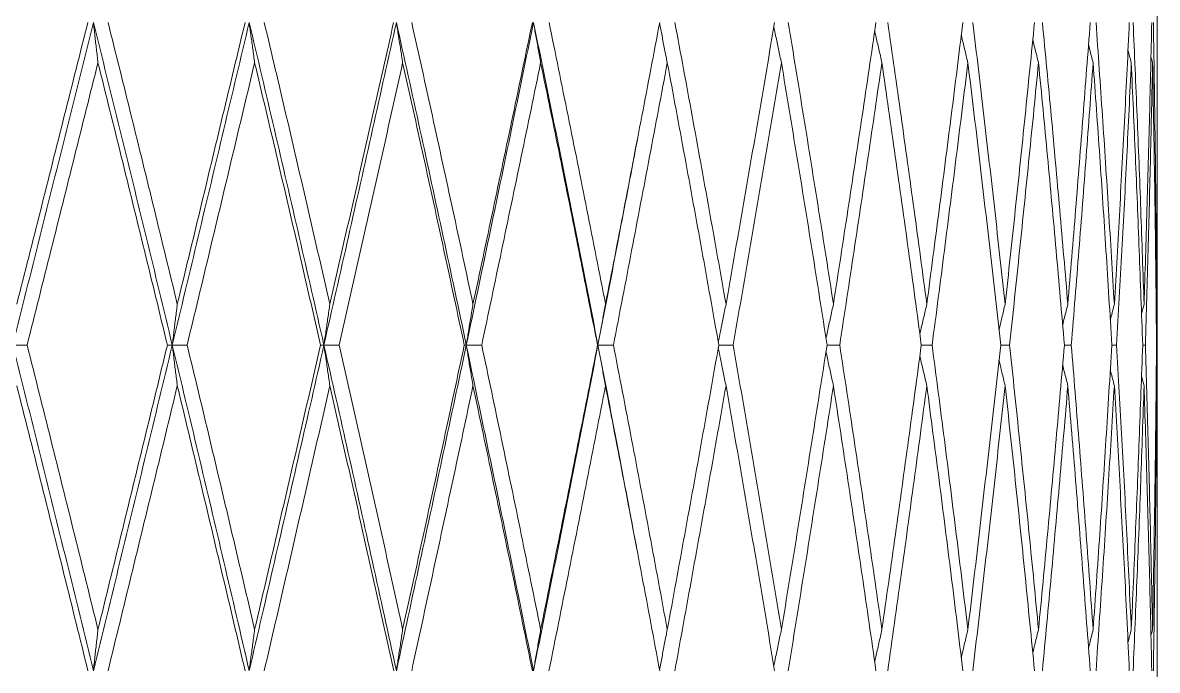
# Model space of a CAD drawing. Extents: x 1661 to 2451, y 0 to 579.
# Drawn here: x 2173.46 to 2183.99, y 435.94 to 441.95 of the extents above; entities that cross this region are included whole.
import ezdxf

# ---------------------------------------------------------------- set-up
doc = ezdxf.new("R2010")
doc.units = 0
doc.header["$LTSCALE"] = 10
doc.header["$MEASUREMENT"] = 0
doc.layers.add('2', color=7, linetype='CONTINUOUS', true_color=0xffffff)

msp = doc.modelspace()

# ---------------------------------------------------------------- linework, layer by layer
at = {"layer": '2', "color": 7, "linetype": 'Continuous', "lineweight": 18}
for p, q in [((2183.989, 440.808), (2183.989, 443.089)), ((2183.989, 437.855), (2183.989, 440.054)), ((2183.986, 438.956), (2183.981, 438.956)), ((2183.989, 434.768), (2183.989, 437.095))]:
    msp.add_line(p, q, dxfattribs=at)
for points, degree in [([(2173.363, 438.956), (2173.447, 439.291), (2173.615, 439.96), (2173.865, 440.959), (2174.03, 441.621), (2174.112, 441.951)], 3), ([(2173.401, 439.335), (2173.475, 439.627), (2173.623, 440.211), (2173.842, 441.083), (2173.988, 441.662), (2174.06, 441.951)], 3), ([(2174.112, 441.951), (2174.194, 441.621), (2174.358, 440.958), (2174.602, 439.96), (2174.764, 439.292), (2174.844, 438.956)], 3), ([(2174.112, 441.951), (2174.117, 441.909), (2174.126, 441.826), (2174.14, 441.701), (2174.15, 441.618), (2174.154, 441.576)], 3), ([(2174.248, 441.951), (2174.32, 441.662), (2174.464, 441.083), (2174.678, 440.211), (2174.82, 439.627), (2174.891, 439.335)], 3), ([(2174.844, 438.956), (2174.925, 439.291), (2175.085, 439.96), (2175.323, 440.959), (2175.48, 441.621), (2175.558, 441.951)], 3), ([(2174.891, 439.335), (2174.962, 439.627), (2175.103, 440.211), (2175.312, 441.083), (2175.451, 441.662), (2175.52, 441.951)], 3), ([(2176.252, 438.956), (2176.176, 439.292), (2176.023, 439.96), (2175.792, 440.958), (2175.637, 441.621), (2175.558, 441.951)], 3), ([(2175.558, 441.951), (2175.564, 441.909), (2175.575, 441.826), (2175.592, 441.701), (2175.603, 441.618), (2175.609, 441.576)], 3), ([(2175.698, 441.951), (2175.767, 441.662), (2175.903, 441.083), (2176.106, 440.211), (2176.24, 439.627), (2176.307, 439.335)], 3), ([(2176.252, 438.956), (2176.328, 439.291), (2176.48, 439.96), (2176.704, 440.959), (2176.851, 441.621), (2176.925, 441.951)], 3), ([(2176.307, 439.335), (2176.374, 439.627), (2176.507, 440.211), (2176.704, 441.083), (2176.835, 441.662), (2176.899, 441.951)], 3), ([(2176.925, 441.951), (2176.998, 441.621), (2177.144, 440.958), (2177.36, 439.96), (2177.503, 439.292), (2177.574, 438.956)], 3), ([(2176.925, 441.951), (2176.931, 441.909), (2176.944, 441.826), (2176.964, 441.701), (2176.977, 441.618), (2176.983, 441.576)], 3), ([(2177.067, 441.951), (2177.131, 441.662), (2177.259, 441.083), (2177.449, 440.211), (2177.574, 439.627), (2177.636, 439.335)], 3), ([(2178.198, 441.951), (2178.13, 441.621), (2177.994, 440.959), (2177.785, 439.96), (2177.645, 439.291), (2177.574, 438.956)], 3), ([(2178.187, 441.951), (2178.127, 441.662), (2178.006, 441.083), (2177.822, 440.211), (2177.699, 439.627), (2177.636, 439.335)], 3), ([(2178.796, 438.956), (2178.731, 439.292), (2178.6, 439.96), (2178.401, 440.958), (2178.266, 441.621), (2178.198, 441.951)], 3), ([(2178.198, 441.951), (2178.205, 441.909), (2178.22, 441.826), (2178.242, 441.701), (2178.257, 441.618), (2178.264, 441.576)], 3), ([(2178.342, 441.951), (2178.401, 441.662), (2178.519, 441.083), (2178.694, 440.211), (2178.809, 439.627), (2178.866, 439.335)], 3), ([(2178.866, 439.335), (2178.923, 439.627), (2179.037, 440.211), (2179.204, 441.083), (2179.315, 441.662), (2179.369, 441.951)], 3), ([(2179.51, 441.951), (2179.564, 441.662), (2179.671, 441.083), (2179.829, 440.211), (2179.933, 439.627), (2179.985, 439.335)], 3), ([(2180.436, 441.951), (2180.387, 441.662), (2180.289, 441.083), (2180.138, 440.211), (2180.036, 439.627), (2179.985, 439.335)], 3), ([(2180.562, 441.951), (2180.61, 441.662), (2180.705, 441.083), (2180.845, 440.211), (2180.937, 439.627), (2180.982, 439.335)], 3), ([(2180.982, 439.335), (2181.027, 439.627), (2181.117, 440.211), (2181.249, 441.083), (2181.335, 441.662), (2181.377, 441.951)], 3), ([(2181.486, 441.951), (2181.528, 441.662), (2181.61, 441.083), (2181.731, 440.211), (2181.81, 439.627), (2181.849, 439.335)], 3), ([(2182.184, 441.951), (2182.148, 441.662), (2182.076, 441.083), (2181.964, 440.211), (2181.887, 439.627), (2181.849, 439.335)], 3), ([(2182.276, 441.951), (2182.311, 441.662), (2182.379, 441.083), (2182.48, 440.211), (2182.544, 439.627), (2182.576, 439.335)], 3), ([(2182.576, 439.335), (2182.608, 439.627), (2182.671, 440.211), (2182.762, 441.083), (2182.82, 441.662), (2182.849, 441.951)], 3), ([(2182.922, 441.951), (2182.95, 441.662), (2183.005, 441.083), (2183.083, 440.211), (2183.134, 439.627), (2183.158, 439.335)], 3), ([(2183.366, 441.951), (2183.344, 441.662), (2183.3, 441.083), (2183.231, 440.211), (2183.183, 439.627), (2183.158, 439.335)], 3), ([(2183.42, 441.951), (2183.44, 441.662), (2183.48, 441.083), (2183.537, 440.211), (2183.572, 439.627), (2183.59, 439.335)], 3), ([(2183.59, 439.335), (2183.607, 439.627), (2183.64, 440.211), (2183.687, 441.083), (2183.716, 441.662), (2183.729, 441.951)], 3), ([(2183.764, 441.951), (2183.777, 441.662), (2183.802, 441.083), (2183.836, 440.211), (2183.856, 439.627), (2183.866, 439.335)], 3), ([(2183.937, 441.951), (2183.931, 441.662), (2183.917, 441.083), (2183.893, 440.211), (2183.875, 439.627), (2183.866, 439.335)], 3), ([(2183.952, 441.951), (2183.957, 441.662), (2183.966, 441.083), (2183.977, 440.211), (2183.982, 439.627), (2183.984, 439.335)], 3), ([(2183.716, 441.692), (2183.727, 441.654), (2183.737, 441.615), (2183.747, 441.576)], 3), ([(2174.154, 441.576), (2174.082, 441.287), (2173.937, 440.707), (2173.718, 439.834), (2173.57, 439.249), (2173.497, 438.956)], 3), ([(2174.154, 441.576), (2174.227, 441.287), (2174.371, 440.707), (2174.586, 439.834), (2174.728, 439.249), (2174.799, 438.956)], 3), ([(2175.609, 441.576), (2175.54, 441.287), (2175.402, 440.707), (2175.193, 439.834), (2175.053, 439.249), (2174.982, 438.956)], 3), ([(2175.609, 441.576), (2175.678, 441.287), (2175.815, 440.707), (2176.019, 439.834), (2176.153, 439.249), (2176.221, 438.956)], 3), ([(2176.983, 441.576), (2176.919, 441.287), (2176.789, 440.707), (2176.593, 439.834), (2176.46, 439.249), (2176.393, 438.956)], 3), ([(2176.983, 441.576), (2177.048, 441.287), (2177.176, 440.707), (2177.367, 439.834), (2177.493, 439.249), (2177.555, 438.956)], 3), ([(2178.264, 441.576), (2178.205, 441.287), (2178.084, 440.707), (2177.902, 439.834), (2177.779, 439.249), (2177.717, 438.956)], 3), ([(2178.264, 441.576), (2178.324, 441.287), (2178.443, 440.707), (2178.618, 439.834), (2178.734, 439.249), (2178.792, 438.956)], 3), ([(2179.44, 441.576), (2179.386, 441.287), (2179.276, 440.707), (2179.109, 439.834), (2178.997, 439.249), (2178.94, 438.956)], 3), ([(2179.44, 441.576), (2179.494, 441.287), (2179.602, 440.707), (2179.761, 439.834), (2179.866, 439.249), (2179.918, 438.956)], 3), ([(2180.499, 441.576), (2180.451, 441.287), (2180.353, 440.707), (2180.204, 439.834), (2180.102, 439.249), (2180.051, 438.956)], 3), ([(2180.499, 441.576), (2180.547, 441.287), (2180.643, 440.707), (2180.785, 439.834), (2180.877, 439.249), (2180.923, 438.956)], 3), ([(2181.432, 441.576), (2181.39, 441.287), (2181.305, 440.707), (2181.174, 439.834), (2181.085, 439.249), (2181.04, 438.956)], 3), ([(2181.432, 441.576), (2181.474, 441.287), (2181.557, 440.707), (2181.679, 439.834), (2181.759, 439.249), (2181.798, 438.956)], 3), ([(2182.23, 441.576), (2182.195, 441.287), (2182.123, 440.707), (2182.013, 439.834), (2181.937, 439.249), (2181.898, 438.956)], 3), ([(2182.23, 441.576), (2182.266, 441.287), (2182.335, 440.707), (2182.437, 439.834), (2182.502, 439.249), (2182.535, 438.956)], 3), ([(2182.886, 441.576), (2182.858, 441.287), (2182.8, 440.707), (2182.711, 439.834), (2182.649, 439.249), (2182.617, 438.956)], 3), ([(2182.886, 441.576), (2182.914, 441.287), (2182.97, 440.707), (2183.05, 439.834), (2183.101, 439.249), (2183.126, 438.956)], 3), ([(2183.393, 441.576), (2183.372, 441.287), (2183.329, 440.707), (2183.262, 439.834), (2183.214, 439.249), (2183.19, 438.956)], 3), ([(2183.393, 441.576), (2183.414, 441.287), (2183.455, 440.707), (2183.513, 439.834), (2183.549, 439.249), (2183.567, 438.956)], 3), ([(2183.747, 441.576), (2183.734, 441.287), (2183.706, 440.707), (2183.661, 439.834), (2183.628, 439.249), (2183.611, 438.956)], 3), ([(2183.747, 441.576), (2183.76, 441.287), (2183.786, 440.707), (2183.821, 439.834), (2183.843, 439.249), (2183.853, 438.956)], 3), ([(2183.945, 441.576), (2183.939, 441.287), (2183.926, 440.707), (2183.904, 439.834), (2183.887, 439.249), (2183.878, 438.956)], 3), ([(2183.929, 441.634), (2183.934, 441.615), (2183.939, 441.595), (2183.945, 441.576)], 3), ([(2183.945, 441.576), (2183.95, 441.287), (2183.961, 440.707), (2183.973, 439.834), (2183.979, 439.249), (2183.981, 438.956)], 3), ([(2179.149, 440.798), (2179.162, 440.861)], 1), ([(2174.891, 439.335), (2174.886, 439.293), (2174.875, 439.209), (2174.86, 439.083), (2174.85, 438.999), (2174.844, 438.956)], 3), ([(2176.307, 439.335), (2176.301, 439.293), (2176.289, 439.209), (2176.271, 439.083), (2176.258, 438.999), (2176.252, 438.956)], 3), ([(2177.636, 439.335), (2177.629, 439.293), (2177.615, 439.209), (2177.594, 439.083), (2177.581, 438.999), (2177.574, 438.956)], 3), ([(2178.866, 439.335), (2178.858, 439.293), (2178.843, 439.209), (2178.819, 439.083), (2178.804, 438.999), (2178.796, 438.956)], 3), ([(2183.866, 439.335), (2183.858, 439.305), (2183.85, 439.276), (2183.842, 439.246)], 3), ([(2183.984, 439.335), (2183.982, 439.327), (2183.979, 439.318), (2183.977, 439.31)], 3), ([(2173.497, 438.956), (2173.482, 438.956), (2173.452, 438.956), (2173.408, 438.956), (2173.378, 438.956), (2173.363, 438.956)], 3), ([(2173.363, 438.956), (2173.447, 438.622), (2173.615, 437.953), (2173.864, 436.946), (2174.03, 436.271), (2174.112, 435.933)], 3), ([(2173.497, 438.956), (2173.57, 438.664), (2173.717, 438.079), (2173.936, 437.199), (2174.082, 436.61), (2174.154, 436.315)], 3), ([(2174.112, 435.933), (2174.195, 436.271), (2174.359, 436.945), (2174.603, 437.953), (2174.764, 438.622), (2174.844, 438.956)], 3), ([(2174.154, 436.315), (2174.227, 436.61), (2174.371, 437.199), (2174.586, 438.079), (2174.728, 438.664), (2174.799, 438.956)], 3), ([(2174.799, 438.956), (2174.804, 438.956), (2174.814, 438.956), (2174.829, 438.956), (2174.839, 438.956), (2174.844, 438.956)], 3), ([(2174.982, 438.956), (2174.967, 438.956), (2174.936, 438.956), (2174.89, 438.956), (2174.86, 438.956), (2174.844, 438.956)], 3), ([(2174.844, 438.956), (2174.925, 438.622), (2175.085, 437.953), (2175.323, 436.946), (2175.48, 436.271), (2175.558, 435.933)], 3), ([(2174.844, 438.956), (2174.85, 438.914), (2174.86, 438.83), (2174.875, 438.704), (2174.886, 438.62), (2174.891, 438.578)], 3), ([(2174.982, 438.956), (2175.053, 438.664), (2175.193, 438.079), (2175.402, 437.199), (2175.54, 436.61), (2175.609, 436.315)], 3), ([(2176.252, 438.956), (2176.177, 438.622), (2176.024, 437.953), (2175.793, 436.945), (2175.637, 436.271), (2175.558, 435.933)], 3), ([(2176.221, 438.956), (2176.154, 438.664), (2176.019, 438.079), (2175.815, 437.199), (2175.678, 436.61), (2175.609, 436.315)], 3), ([(2176.252, 438.956), (2176.249, 438.956), (2176.242, 438.956), (2176.231, 438.956), (2176.224, 438.956), (2176.221, 438.956)], 3), ([(2176.252, 438.956), (2176.268, 438.956), (2176.299, 438.956), (2176.346, 438.956), (2176.378, 438.956), (2176.393, 438.956)], 3), ([(2176.925, 435.933), (2176.851, 436.271), (2176.703, 436.946), (2176.479, 437.953), (2176.328, 438.622), (2176.252, 438.956)], 3), ([(2176.252, 438.956), (2176.258, 438.914), (2176.271, 438.83), (2176.289, 438.704), (2176.301, 438.62), (2176.307, 438.578)], 3), ([(2176.393, 438.956), (2176.46, 438.664), (2176.592, 438.079), (2176.789, 437.199), (2176.919, 436.61), (2176.983, 436.315)], 3), ([(2176.925, 435.933), (2176.998, 436.271), (2177.144, 436.945), (2177.361, 437.953), (2177.503, 438.622), (2177.574, 438.956)], 3), ([(2176.983, 436.315), (2177.048, 436.61), (2177.177, 437.199), (2177.367, 438.079), (2177.493, 438.664), (2177.555, 438.956)], 3), ([(2177.555, 438.956), (2177.558, 438.956), (2177.562, 438.956), (2177.568, 438.956), (2177.572, 438.956), (2177.574, 438.956)], 3), ([(2177.717, 438.956), (2177.701, 438.956), (2177.669, 438.956), (2177.621, 438.956), (2177.59, 438.956), (2177.574, 438.956)], 3), ([(2177.574, 438.956), (2177.644, 438.622), (2177.785, 437.953), (2177.993, 436.946), (2178.13, 436.271), (2178.198, 435.933)], 3), ([(2177.636, 438.578), (2177.629, 438.62), (2177.615, 438.704), (2177.594, 438.83), (2177.581, 438.914), (2177.574, 438.956)], 3), ([(2177.717, 438.956), (2177.779, 438.664), (2177.902, 438.079), (2178.084, 437.199), (2178.204, 436.61), (2178.264, 436.315)], 3), ([(2178.796, 438.956), (2178.731, 438.622), (2178.6, 437.953), (2178.401, 436.945), (2178.266, 436.271), (2178.198, 435.933)], 3), ([(2178.792, 438.956), (2178.734, 438.664), (2178.619, 438.079), (2178.443, 437.199), (2178.324, 436.61), (2178.264, 436.315)], 3), ([(2178.796, 438.956), (2178.796, 438.956), (2178.795, 438.956), (2178.793, 438.956), (2178.792, 438.956), (2178.792, 438.956)], 3), ([(2178.796, 438.956), (2178.812, 438.956), (2178.844, 438.956), (2178.892, 438.956), (2178.924, 438.956), (2178.94, 438.956)], 3), ([(2178.796, 438.956), (2178.804, 438.914), (2178.819, 438.83), (2178.843, 438.704), (2178.858, 438.62), (2178.866, 438.578)], 3), ([(2178.94, 438.956), (2178.996, 438.664), (2179.109, 438.079), (2179.276, 437.199), (2179.385, 436.61), (2179.44, 436.315)], 3), ([(2179.44, 436.315), (2179.494, 436.61), (2179.602, 437.199), (2179.762, 438.079), (2179.866, 438.664), (2179.918, 438.956)], 3), ([(2180.051, 438.956), (2180.102, 438.664), (2180.203, 438.079), (2180.353, 437.199), (2180.451, 436.61), (2180.499, 436.315)], 3), ([(2180.923, 438.956), (2180.877, 438.664), (2180.785, 438.079), (2180.644, 437.199), (2180.548, 436.61), (2180.499, 436.315)], 3), ([(2181.04, 438.956), (2181.085, 438.664), (2181.174, 438.079), (2181.305, 437.199), (2181.39, 436.61), (2181.432, 436.315)], 3), ([(2181.432, 436.315), (2181.474, 436.61), (2181.558, 437.199), (2181.68, 438.079), (2181.759, 438.664), (2181.798, 438.956)], 3), ([(2181.898, 438.956), (2181.937, 438.664), (2182.012, 438.079), (2182.123, 437.199), (2182.195, 436.61), (2182.23, 436.315)], 3), ([(2182.535, 438.956), (2182.502, 438.664), (2182.437, 438.079), (2182.335, 437.199), (2182.266, 436.61), (2182.23, 436.315)], 3), ([(2182.617, 438.956), (2182.649, 438.664), (2182.71, 438.079), (2182.8, 437.199), (2182.858, 436.61), (2182.886, 436.315)], 3), ([(2182.886, 436.315), (2182.914, 436.61), (2182.97, 437.199), (2183.05, 438.079), (2183.101, 438.664), (2183.126, 438.956)], 3), ([(2183.19, 438.956), (2183.214, 438.664), (2183.261, 438.079), (2183.329, 437.199), (2183.372, 436.61), (2183.393, 436.315)], 3), ([(2183.567, 438.956), (2183.549, 438.664), (2183.513, 438.079), (2183.455, 437.199), (2183.414, 436.61), (2183.393, 436.315)], 3), ([(2183.611, 438.956), (2183.628, 438.664), (2183.661, 438.079), (2183.706, 437.199), (2183.734, 436.61), (2183.747, 436.315)], 3), ([(2183.747, 436.315), (2183.761, 436.61), (2183.786, 437.199), (2183.821, 438.079), (2183.843, 438.664), (2183.853, 438.956)], 3), ([(2183.878, 438.956), (2183.869, 438.956), (2183.861, 438.956), (2183.853, 438.956)], 3), ([(2183.878, 438.956), (2183.887, 438.664), (2183.904, 438.079), (2183.926, 437.199), (2183.939, 436.61), (2183.945, 436.315)], 3), ([(2183.981, 438.956), (2183.979, 438.664), (2183.973, 438.079), (2183.961, 437.199), (2183.95, 436.61), (2183.945, 436.315)], 3), ([(2183.866, 438.578), (2183.858, 438.607), (2183.85, 438.637), (2183.842, 438.667)], 3), ([(2183.977, 438.603), (2183.979, 438.595), (2183.982, 438.586), (2183.984, 438.578)], 3), ([(2173.401, 438.578), (2173.475, 438.285), (2173.622, 437.699), (2173.842, 436.818), (2173.988, 436.228), (2174.061, 435.933)], 3), ([(2174.891, 438.578), (2174.82, 438.285), (2174.679, 437.699), (2174.464, 436.818), (2174.32, 436.228), (2174.248, 435.933)], 3), ([(2174.891, 438.578), (2174.962, 438.285), (2175.102, 437.699), (2175.312, 436.818), (2175.451, 436.228), (2175.52, 435.933)], 3), ([(2176.307, 438.578), (2176.24, 438.285), (2176.106, 437.699), (2175.903, 436.818), (2175.767, 436.228), (2175.698, 435.933)], 3), ([(2176.307, 438.578), (2176.374, 438.285), (2176.507, 437.699), (2176.704, 436.818), (2176.835, 436.228), (2176.9, 435.933)], 3), ([(2177.067, 435.933), (2177.131, 436.228), (2177.259, 436.818), (2177.449, 437.699), (2177.574, 438.285), (2177.636, 438.578)], 3), ([(2177.636, 438.578), (2177.698, 438.285), (2177.822, 437.699), (2178.006, 436.818), (2178.127, 436.228), (2178.187, 435.933)], 3), ([(2178.866, 438.578), (2178.809, 438.285), (2178.694, 437.699), (2178.519, 436.818), (2178.401, 436.228), (2178.341, 435.933)], 3), ([(2178.866, 438.578), (2178.923, 438.285), (2179.036, 437.699), (2179.204, 436.818), (2179.315, 436.228), (2179.369, 435.933)], 3), ([(2179.51, 435.933), (2179.564, 436.228), (2179.671, 436.818), (2179.83, 437.699), (2179.933, 438.285), (2179.985, 438.578)], 3), ([(2179.985, 438.578), (2180.036, 438.285), (2180.138, 437.699), (2180.289, 436.818), (2180.387, 436.228), (2180.436, 435.933)], 3), ([(2180.982, 438.578), (2180.937, 438.285), (2180.845, 437.699), (2180.705, 436.818), (2180.61, 436.228), (2180.562, 435.933)], 3), ([(2180.982, 438.578), (2181.027, 438.285), (2181.117, 437.699), (2181.249, 436.818), (2181.335, 436.228), (2181.377, 435.933)], 3), ([(2181.486, 435.933), (2181.528, 436.228), (2181.611, 436.818), (2181.731, 437.699), (2181.81, 438.285), (2181.849, 438.578)], 3), ([(2181.849, 438.578), (2181.887, 438.285), (2181.964, 437.699), (2182.076, 436.818), (2182.148, 436.228), (2182.184, 435.933)], 3), ([(2182.576, 438.578), (2182.544, 438.285), (2182.48, 437.699), (2182.38, 436.818), (2182.311, 436.228), (2182.276, 435.933)], 3), ([(2182.576, 438.578), (2182.608, 438.285), (2182.671, 437.699), (2182.762, 436.818), (2182.82, 436.228), (2182.849, 435.933)], 3), ([(2182.922, 435.933), (2182.95, 436.228), (2183.005, 436.818), (2183.083, 437.699), (2183.134, 438.285), (2183.158, 438.578)], 3), ([(2183.158, 438.578), (2183.183, 438.285), (2183.231, 437.699), (2183.3, 436.818), (2183.344, 436.228), (2183.366, 435.933)], 3), ([(2183.59, 438.578), (2183.572, 438.285), (2183.537, 437.699), (2183.48, 436.818), (2183.44, 436.228), (2183.42, 435.933)], 3), ([(2183.59, 438.578), (2183.607, 438.285), (2183.64, 437.699), (2183.687, 436.818), (2183.716, 436.228), (2183.729, 435.933)], 3), ([(2183.764, 435.933), (2183.777, 436.228), (2183.802, 436.818), (2183.836, 437.699), (2183.856, 438.285), (2183.866, 438.578)], 3), ([(2183.866, 438.578), (2183.875, 438.285), (2183.893, 437.699), (2183.917, 436.818), (2183.931, 436.228), (2183.937, 435.933)], 3), ([(2183.984, 438.578), (2183.982, 438.285), (2183.977, 437.699), (2183.966, 436.818), (2183.957, 436.228), (2183.952, 435.933)], 3), ([(2179.155, 437.078), (2179.143, 437.137)], 1), ([(2174.154, 436.315), (2174.15, 436.272), (2174.14, 436.188), (2174.126, 436.061), (2174.117, 435.976), (2174.112, 435.933)], 3), ([(2175.609, 436.315), (2175.603, 436.272), (2175.592, 436.188), (2175.575, 436.061), (2175.564, 435.976), (2175.558, 435.933)], 3), ([(2176.983, 436.315), (2176.977, 436.272), (2176.964, 436.188), (2176.944, 436.061), (2176.931, 435.976), (2176.925, 435.933)], 3), ([(2178.264, 436.315), (2178.257, 436.272), (2178.242, 436.188), (2178.22, 436.061), (2178.205, 435.976), (2178.198, 435.933)], 3), ([(2183.747, 436.315), (2183.737, 436.275), (2183.727, 436.236), (2183.716, 436.196)], 3), ([(2183.945, 436.315), (2183.939, 436.295), (2183.934, 436.276), (2183.929, 436.256)], 3)]:
    msp.add_open_spline(points, degree=degree, dxfattribs=at)
for points, knots in [([(2179.368, 441.944), (2179.376, 441.905), (2179.391, 441.824), (2179.415, 441.701), (2179.432, 441.618), (2179.44, 441.576)], [0, 0, 0, 0, 0.321253, 0.660627, 1, 1, 1, 1]), ([(2180.429, 441.908), (2180.434, 441.881), (2180.449, 441.812), (2180.472, 441.701), (2180.49, 441.618), (2180.499, 441.576)], [0, 0, 0, 0, 0.247131, 0.623565, 1, 1, 1, 1]), ([(2181.365, 441.871), (2181.369, 441.856), (2181.381, 441.799), (2181.404, 441.701), (2181.423, 441.618), (2181.432, 441.576)], [0, 0, 0, 0, 0.151572, 0.575786, 1, 1, 1, 1]), ([(2182.169, 441.832), (2182.169, 441.83), (2182.18, 441.786), (2182.2, 441.701), (2182.22, 441.618), (2182.23, 441.576)], [0, 0, 0, 0, 0.022169, 0.511084, 1, 1, 1, 1]), ([(2182.833, 441.789), (2182.84, 441.76), (2182.858, 441.689), (2182.875, 441.618), (2182.886, 441.576)], [0, 0, 0, 0, 0.414676, 1, 1, 1, 1]), ([(2183.35, 441.744), (2183.353, 441.73), (2183.368, 441.673), (2183.382, 441.618), (2183.393, 441.576)], [0, 0, 0, 0, 0.256238, 1, 1, 1, 1]), ([(2178.796, 438.956), (2178.861, 439.291), (2178.98, 439.906), (2179.097, 440.519), (2179.149, 440.798)], [0, 0, 0, 0, 0.543663, 1, 1, 1, 1]), ([(2183.989, 440.807), (2183.989, 440.608), (2183.988, 440.119), (2183.986, 439.627), (2183.984, 439.335)], [0, 0, 0, 0, 0.405906, 1, 1, 1, 1]), ([(2183.988, 440.341), (2183.989, 440.172), (2183.989, 439.711), (2183.987, 439.249), (2183.986, 438.956)], [0, 0, 0, 0, 0.367751, 1, 1, 1, 1]), ([(2179.985, 439.335), (2179.976, 439.293), (2179.959, 439.209), (2179.935, 439.091), (2179.92, 439.015), (2179.913, 438.982)], [0, 0, 0, 0, 0.356983, 0.713967, 1, 1, 1, 1]), ([(2180.982, 439.335), (2180.973, 439.293), (2180.954, 439.209), (2180.931, 439.104), (2180.918, 439.04), (2180.913, 439.019)], [0, 0, 0, 0, 0.398777, 0.797553, 1, 1, 1, 1]), ([(2181.849, 439.335), (2181.839, 439.293), (2181.819, 439.209), (2181.798, 439.116), (2181.786, 439.066), (2181.784, 439.057)], [0, 0, 0, 0, 0.454007, 0.908014, 1, 1, 1, 1]), ([(2182.576, 439.335), (2182.566, 439.293), (2182.547, 439.214), (2182.528, 439.135), (2182.519, 439.098)], [0, 0, 0, 0, 0.532136, 1, 1, 1, 1]), ([(2183.158, 439.335), (2183.148, 439.293), (2183.132, 439.229), (2183.115, 439.164), (2183.11, 439.142)], [0, 0, 0, 0, 0.653596, 1, 1, 1, 1]), ([(2183.59, 439.335), (2183.579, 439.293), (2183.566, 439.245), (2183.554, 439.197), (2183.552, 439.191)], [0, 0, 0, 0, 0.873601, 1, 1, 1, 1]), ([(2179.143, 437.137), (2179.092, 437.409), (2178.977, 438.017), (2178.861, 438.622), (2178.796, 438.956)], [0, 0, 0, 0, 0.44738, 1, 1, 1, 1]), ([(2179.985, 438.578), (2179.976, 438.62), (2179.959, 438.704), (2179.935, 438.822), (2179.92, 438.897), (2179.913, 438.931)], [0, 0, 0, 0, 0.357037, 0.714074, 1, 1, 1, 1]), ([(2180.051, 438.956), (2180.035, 438.956), (2180.003, 438.956), (2179.959, 438.956), (2179.93, 438.956), (2179.918, 438.956)], [0, 0, 0, 0, 0.357258, 0.714516, 1, 1, 1, 1]), ([(2180.923, 438.956), (2180.931, 438.956), (2180.954, 438.956), (2180.993, 438.956), (2181.025, 438.956), (2181.04, 438.956)], [0, 0, 0, 0, 0.200701, 0.600351, 1, 1, 1, 1]), ([(2181.898, 438.956), (2181.883, 438.956), (2181.853, 438.956), (2181.819, 438.956), (2181.801, 438.956), (2181.798, 438.956)], [0, 0, 0, 0, 0.4558, 0.9116, 1, 1, 1, 1]), ([(2182.535, 438.956), (2182.548, 438.956), (2182.575, 438.956), (2182.603, 438.956), (2182.617, 438.956)], [0, 0, 0, 0, 0.464149, 1, 1, 1, 1]), ([(2183.19, 438.956), (2183.176, 438.956), (2183.155, 438.956), (2183.133, 438.956), (2183.126, 438.956)], [0, 0, 0, 0, 0.661801, 1, 1, 1, 1]), ([(2183.567, 438.956), (2183.569, 438.956), (2183.583, 438.956), (2183.598, 438.956), (2183.611, 438.956)], [0, 0, 0, 0, 0.104873, 1, 1, 1, 1]), ([(2183.986, 438.956), (2183.987, 438.664), (2183.989, 438.131), (2183.989, 437.596), (2183.988, 437.355)], [0, 0, 0, 0, 0.548824, 1, 1, 1, 1]), ([(2180.913, 438.894), (2180.918, 438.873), (2180.931, 438.809), (2180.954, 438.704), (2180.973, 438.62), (2180.982, 438.578)], [0, 0, 0, 0, 0.202447, 0.601223, 1, 1, 1, 1]), ([(2181.849, 438.578), (2181.839, 438.62), (2181.819, 438.704), (2181.798, 438.796), (2181.786, 438.847), (2181.784, 438.855)], [0, 0, 0, 0, 0.454258, 0.908515, 1, 1, 1, 1]), ([(2182.519, 438.815), (2182.528, 438.778), (2182.547, 438.699), (2182.566, 438.62), (2182.576, 438.578)], [0, 0, 0, 0, 0.468182, 1, 1, 1, 1]), ([(2183.158, 438.578), (2183.148, 438.62), (2183.132, 438.684), (2183.115, 438.748), (2183.11, 438.77)], [0, 0, 0, 0, 0.654217, 1, 1, 1, 1]), ([(2183.552, 438.722), (2183.554, 438.716), (2183.566, 438.668), (2183.579, 438.62), (2183.59, 438.578)], [0, 0, 0, 0, 0.127544, 1, 1, 1, 1]), ([(2183.984, 438.578), (2183.986, 438.285), (2183.988, 437.791), (2183.989, 437.296), (2183.989, 437.095)], [0, 0, 0, 0, 0.593285, 1, 1, 1, 1]), ([(2179.44, 436.315), (2179.432, 436.272), (2179.415, 436.188), (2179.391, 436.063), (2179.376, 435.98), (2179.368, 435.94)], [0, 0, 0, 0, 0.339595, 0.679189, 1, 1, 1, 1]), ([(2180.499, 436.315), (2180.49, 436.272), (2180.472, 436.188), (2180.449, 436.075), (2180.434, 436.005), (2180.429, 435.977)], [0, 0, 0, 0, 0.376701, 0.753403, 1, 1, 1, 1]), ([(2181.432, 436.315), (2181.423, 436.272), (2181.404, 436.188), (2181.381, 436.088), (2181.369, 436.03), (2181.365, 436.015)], [0, 0, 0, 0, 0.424434, 0.848867, 1, 1, 1, 1]), ([(2182.23, 436.315), (2182.22, 436.272), (2182.2, 436.188), (2182.18, 436.101), (2182.169, 436.057), (2182.169, 436.055)], [0, 0, 0, 0, 0.489522, 0.979043, 1, 1, 1, 1]), ([(2182.886, 436.315), (2182.875, 436.272), (2182.858, 436.2), (2182.84, 436.128), (2182.833, 436.098)], [0, 0, 0, 0, 0.585709, 1, 1, 1, 1]), ([(2183.393, 436.315), (2183.382, 436.272), (2183.368, 436.216), (2183.354, 436.159), (2183.35, 436.144)], [0, 0, 0, 0, 0.745113, 1, 1, 1, 1])]:
    msp.add_open_spline(points, degree=3, knots=knots, dxfattribs=at)

doc.saveas('drawing.dxf')
